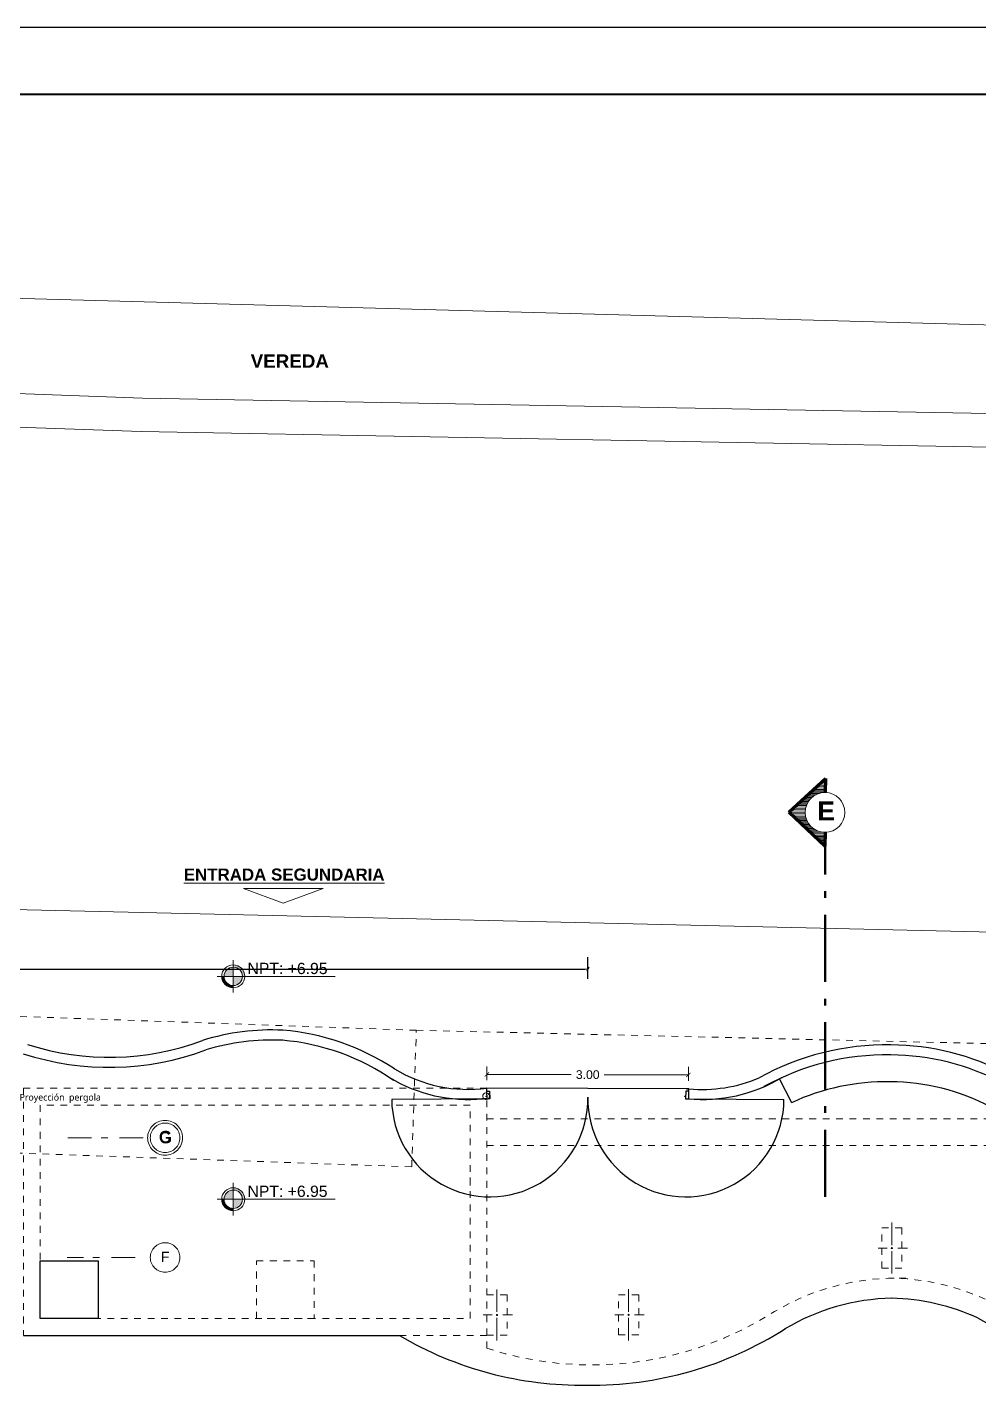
# Model space of a CAD drawing. Header units: millimetres. Extents: x 1 to 121, y 0 to 90.
# Drawn here: x 28.68 to 42.85, y 69.72 to 89.95 of the extents above; entities that cross this region are included whole.
import ezdxf
from ezdxf import colors
from ezdxf.entities.mleader import LeaderData, LeaderLine
from ezdxf.enums import TextEntityAlignment as Align
from ezdxf.math import Vec2, Vec3

# ---------------------------------------------------------------- set-up
doc = ezdxf.new("R2010")
doc.units = ezdxf.units.MM
for name, pattern in [('1CORTE', [1.5, 1, -0.25, 0, -0.25]), ('ACAD_ISO04W100', [30, 24, -3, 0, -3]), ('CENTER2', [28.575, 19.05, -3.175, 3.175, -3.175]), ('CONTINUA', [0]), ('DASHED2', [0.375, 0.25, -0.125]), ('Dot & Dashed', [0.670278, 0.352778, -0.176389, 0, -0.141111]), ('HIDDEN2', [0.1875, 0.125, -0.0625])]:
    doc.linetypes.add(name, pattern=pattern)
for name, color, linetype, lineweight in [('0_Pluma_Nº__1', 253, 'Continuous', 9), ('1', 7, 'Continuous', 5), ('AA. Proyeccion Corte', 10, '1CORTE', 50), ('COLUMNAS 50', 32, 'Continuous', 70), ('CORTE_EJE', 31, 'ACAD_ISO04W100', 80), ('cotas', 7, 'Continuous', 5), ('Drawing & Figure_Pen_No__1', 7, 'Continuous', 13), ('Estructura - Carga_Pen_No__20', 1, 'Continuous', 0), ('GRAFO01', 7, 'Continuous', 0), ('letras sr', 7, 'Continuous', 5), ('PISTA', 1, 'Continuous', 5), ('Proyeccciones', 1, 'DASHED2', 18), ('proyecciones', 1, 'DASHED2', 5), ('TEXTO 100', 7, 'Continuous', 20), ('TEXTOS-SUBTITULO', 7, 'Continuous', 30), ('VEREDA', 1, 'Continuous', 5)]:
    doc.layers.add(name, color=color, linetype=linetype, lineweight=lineweight)
doc.layers.add('Drawing & Figure_Pen_No__167', color=7, linetype='Continuous', lineweight=13, true_color=0x6a6a6a)
doc.layers.add('Estructura - Carga_Pen_No__28', color=7, linetype='Continuous', lineweight=0, true_color=0xa80f02)
doc.layers.add('Mampara El', color=121, linetype='Continuous')
doc.styles.add('Generales', font='trebuc.ttf', dxfattribs={"height": 0.1})
doc.styles.add('GENERATED_STYLE_1', font='arialbd.ttf')
doc.styles.add('JOS', font='arial.ttf', dxfattribs={"height": 1})
doc.styles.add('Roberto', font='arial.ttf', dxfattribs={"width": 1.5})
doc.styles.add('Santa Rosa 1 50', font='trebuc.ttf')
doc.styles.get("Standard").update_dxf_attribs({"font": 'arial.ttf'})
doc.styles.add('TURBO_BASS', font='swisseb.ttf')
doc.dimstyles.new('1EJESB', dxfattribs={"dimscale": 0, "dimtxt": 0.13, "dimasz": 0.0655, "dimexe": 0.12, "dimexo": 0.12, "dimgap": 0.0755, "dimtad": 1, "dimzin": 4, "dimdsep": 46, "dimtxsty": 'Roberto', "dimblk": 'ARCHTICK', "dimcen": 0.065, "dimclrd": 7, "dimclre": 251, "dimclrt": 7, "dimaunit": 1, "dimadec": 0, "dimazin": 1, "dimtfac": 1, "dimtix": 1, "dimtofl": 0, "dimtmove": 0, "dimatfit": 3, "dimldrblk": 'ARROW', "dimfxl": 1, "dimtolj": 1, "dimtzin": 4, "dimlwd": 9, "dimlwe": 9, "dimarcsym": 0})
doc.dimstyles.new('GENERATED_STYLE__3', dxfattribs={"dimtxt": 0.115, "dimasz": 0.0475, "dimexe": 0.18, "dimexo": 1.635402, "dimgap": 0.09, "dimtad": 1, "dimzin": 0, "dimdsep": 46, "dimtxsty": 'GENERATED_STYLE_1', "dimblk": 'ARROWHEAD_2', "dimblk1": 'ARROWHEAD_2', "dimblk2": 'ARROWHEAD_2', "dimcen": 0.09, "dimclrd": 256, "dimclre": 256, "dimclrt": 256, "dimadec": 0, "dimazin": 0, "dimtfac": 1, "dimtdec": 4, "dimtmove": 0, "dimatfit": 3, "dimfxl": 1, "dimtolj": 1, "dimtzin": 0, "dimarcsym": 0})

# ---------------------------------------------------------------- blocks, each defined once
blk = doc.blocks.new('_ArchTick')
at = {"color": 0, "linetype": 'ByBlock', "const_width": 0.15}
blk.add_lwpolyline([(-0.5, -0.5), (0.5, 0.5)], dxfattribs=at)
blk = doc.blocks.new('*D405')
at = {"color": 251, "linetype": 'CONTINUA', "lineweight": 9, "transparency": 16777216}
for p, q in [((35.53, 74.271), (35.53, 74.478)), ((38.529, 74.263), (38.53, 74.47))]:
    blk.add_line(p, q, dxfattribs=at)
at = {"color": 7, "linetype": 'CONTINUA', "lineweight": 9, "transparency": 16777216}
for p, q in [((35.53, 74.358), (36.786, 74.355)), ((38.529, 74.35), (37.274, 74.353))]:
    blk.add_line(p, q, dxfattribs=at)
at = {"layer": 'Defpoints', "color": 0, "transparency": 16777216}
for p in [(38.529, 74.35), (35.529, 74.151), (38.529, 74.143)]:
    blk.add_point(p, dxfattribs=at)
at = {"color": 7, "lineweight": 9, "transparency": 16777216, "xscale": 0.0655, "yscale": 0.0655, "zscale": 0.0655}
for p, rotation in [((35.53, 74.358), 179.8538981694437), ((38.529, 74.35), 359.8538981694437)]:
    blk.add_blockref('_ArchTick', p, dxfattribs=dict(at, rotation=rotation))
at = {"color": 7, "transparency": 16777216, "insert": (37.03, 74.354), "char_height": 0.13, "attachment_point": 5, "rotation": 359.8539}
blk.add_mtext('\\A1;3.00', dxfattribs=at)
blk = doc.blocks.new('ARROW')
at = {"layer": 'cotas', "color": 1, "ltscale": 0.5}
blk.add_line((2.5, 0), (-2.5, 0), dxfattribs=at)
at = {"layer": 'cotas', "const_width": 0.635}
blk.add_lwpolyline([(-0.32, 0, 1), (0.32, 0, 1)], format="xyb", close=True, dxfattribs=at)
blk = doc.blocks.new('ARROWHEAD_2')
at = {"color": 0, "linetype": 'Continuous', "lineweight": 0}
for p, q in [((0, 0), (-1, 0)), ((-0.38, -0.66), (0.38, 0.66))]:
    blk.add_line(p, q, dxfattribs=at)
blk = doc.blocks.new('*D954')
at = {"layer": '0_Pluma_Nº__1', "color": 251, "lineweight": -2, "true_color": 0x6a6a6a, "transparency": 16777216}
for p, q in [((13.113, 77.052), (13.113, 76.105)), ((37.033, 75.782), (37.033, 76.105)), ((13.161, 75.925), (36.986, 75.925))]:
    blk.add_line(p, q, dxfattribs=at)
at = {"layer": 'Defpoints', "color": 0, "lineweight": 50, "transparency": 16777216}
for p in [(37.033, 75.925), (13.113, 75.417), (37.033, 74.147)]:
    blk.add_point(p, dxfattribs=at)
at = {"layer": '0_Pluma_Nº__1', "color": 251, "lineweight": -2, "true_color": 0x6a6a6a, "transparency": 16777216, "xscale": 0.0475, "yscale": 0.0475, "zscale": 0.0475, "rotation": 180}
blk.add_blockref('ARROWHEAD_2', (13.113, 75.925), dxfattribs=at)
at = {"layer": '0_Pluma_Nº__1', "color": 251, "lineweight": -2, "true_color": 0x6a6a6a, "transparency": 16777216, "xscale": 0.0475, "yscale": 0.0475, "zscale": 0.0475}
blk.add_blockref('ARROWHEAD_2', (37.033, 75.925), dxfattribs=at)
at = {"layer": '0_Pluma_Nº__1', "color": 251, "lineweight": 50, "true_color": 0x6a6a6a, "transparency": 16777216, "insert": (26.032, 76.074), "char_height": 0.115, "attachment_point": 5, "style": 'GENERATED_STYLE_1'}
blk.add_mtext('\\A1;23.92', dxfattribs=at)

msp = doc.modelspace()

# ---------------------------------------------------------------- hatches: boundary and pattern name
at = {"layer": '1', "lineweight": 5, "true_color": 0x636466}
h = msp.add_hatch(dxfattribs=at)
h.set_pattern_fill('_USER,_O', color=251, scale=0.02, angle=540, pattern_type=0)
h.set_pattern_definition([(180.373563, (96.929886, 229.373677), (-0.000130397, 0.019999575), [])])
h.paths.add_polyline_path([(40.269, 78.261, -0.414214), (40.566, 78.555), (40.568, 78.762), (40.023, 78.263), (40.561, 77.757), (40.563, 77.963, -0.414214)])
h = msp.add_hatch(dxfattribs=at)
h.set_pattern_fill('_USER,_O', color=251, scale=0.02, angle=540, pattern_type=0)
h.set_pattern_definition([(180.373563, (96.929886, 229.373677), (-0.000130397, 0.019999575), [])])
h.paths.add_polyline_path([(40.269, 78.261, -0.414214), (40.566, 78.555), (40.568, 78.762), (40.023, 78.263), (40.561, 77.757), (40.563, 77.963, -0.414214)])
h = msp.add_hatch(dxfattribs=at)
h.set_pattern_fill('_USER,_O', color=251, scale=0.02, angle=540, pattern_type=0)
h.set_pattern_definition([(180.373563, (96.929886, 229.373677), (-0.000130397, 0.019999575), [])])
h.paths.add_polyline_path([(40.269, 78.261, -0.414214), (40.566, 78.555), (40.568, 78.762), (40.023, 78.263), (40.561, 77.757), (40.563, 77.963, -0.414214)])
h = msp.add_hatch(dxfattribs=at)
h.set_pattern_fill('_USER,_O', color=251, scale=0.02, angle=540, pattern_type=0)
h.set_pattern_definition([(180.373563, (96.929886, 229.373677), (-0.000130397, 0.019999575), [])])
h.paths.add_polyline_path([(40.269, 78.261, -0.414214), (40.566, 78.555), (40.568, 78.762), (40.023, 78.263), (40.561, 77.757), (40.563, 77.963, -0.414214)])
at = {"layer": 'TEXTO 100', "ltscale": 1.3}
h = msp.add_hatch(color=256, dxfattribs=at)
edge = h.paths.add_edge_path()
edge.add_line((31.888, 75.818), (31.752, 75.818))
edge.add_line((31.752, 75.818), (31.752, 75.681))
edge.add_arc((31.752, 75.818), 0.137, 270, 360)
edge = h.paths.add_edge_path()
edge.add_arc((31.752, 75.818), 0.137, 90, 180)
edge.add_line((31.615, 75.818), (31.752, 75.818))
edge.add_line((31.752, 75.818), (31.752, 75.955))
edge = h.paths.add_edge_path()
edge.add_line((31.752, 75.989), (31.752, 75.955))
edge.add_arc((31.752, 75.818), 0.137, 0, 90, ccw=False)
edge.add_line((31.888, 75.818), (31.923, 75.818))
edge.add_arc((31.752, 75.818), 0.171, 0, 90)
for points in [[(31.615, 75.818), (31.58, 75.818, 0.416353), (31.753, 75.647), (31.753, 75.681, -0.416899)], [(31.615, 72.499), (31.58, 72.499, 0.416353), (31.753, 72.328), (31.753, 72.363, -0.416899)]]:
    msp.add_hatch(color=256, dxfattribs=at).paths.add_polyline_path(points)
h = msp.add_hatch(color=256, dxfattribs=at)
edge = h.paths.add_edge_path()
edge.add_line((31.888, 72.499), (31.752, 72.499))
edge.add_line((31.752, 72.499), (31.752, 72.363))
edge.add_arc((31.752, 72.499), 0.137, 270, 360)
edge = h.paths.add_edge_path()
edge.add_arc((31.752, 72.499), 0.137, 90, 180)
edge.add_line((31.615, 72.499), (31.752, 72.499))
edge.add_line((31.752, 72.499), (31.752, 72.636))
edge = h.paths.add_edge_path()
edge.add_line((31.752, 72.671), (31.752, 72.636))
edge.add_arc((31.752, 72.499), 0.137, 0, 90, ccw=False)
edge.add_line((31.888, 72.499), (31.923, 72.499))
edge.add_arc((31.752, 72.499), 0.171, 0, 90)

# ---------------------------------------------------------------- linework, layer by layer
at = {"lineweight": 0}
for p, q in [((31.903, 77.124), (33.09, 77.124)), ((32.496, 76.909), (31.903, 77.124)), ((33.09, 77.124), (32.496, 76.909))]:
    msp.add_line(p, q, dxfattribs=at)
msp.add_line((28.629, 70.471), (34.225, 70.471))
at = {"color": 7}
msp.add_lwpolyline([(0.76, 89.953), (120.76, 89.953), (120.76, -0.047), (0.76, -0.047), (0.76, 89.953)], dxfattribs=at)
at = {"color": 7, "lineweight": 40}
msp.add_lwpolyline([(1.76, 88.953), (119.76, 88.953), (119.76, 0.953), (1.76, 0.953)], close=True, dxfattribs=at)
at = {"lineweight": -3}
msp.add_lwpolyline([(40.067, 73.937), (39.885, 74.294)], dxfattribs=at)
for points in [[(38.537, 74.143), (35.529, 74.151)], [(38.529, 74.143), (38.529, 73.993)], [(28.879, 71.581), (29.739, 71.581), (29.739, 70.721), (28.879, 70.721), (28.879, 71.581)]]:
    msp.add_lwpolyline(points)
for centre, radius, start, end in [((29.906, 78.577), 3.964, 252.1236, 290.5342), ((32.331, 71.498), 3.522, 87.3804, 107.0814), ((32.331, 71.498), 3.372, 87.3804, 107.0061), ((32.204, 71.506), 3.372, 55.0357, 85.2642), ((32.204, 71.506), 3.522, 56.3764, 85.3103), ((29.906, 78.577), 4.114, 251.8865, 290.47), ((41.472, 70.916), 3.882, 88.9731, 119.1449), ((41.518, 71.018), 3.78, 62.1814, 89.6376), ((41.472, 70.916), 3.732, 88.9731, 119.1449), ((41.518, 71.018), 3.63, 62.1814, 89.6376), ((35.26, 76.289), 2.305, 239.1291, 275.2768), ((35.26, 76.289), 2.155, 239.1291, 277.1595), ((38.736, 76.289), 2.305, 264.7232, 300.8709), ((38.736, 76.289), 2.155, 264.7232, 293.1154), ((41.472, 70.916), 3.332, 88.9731, 114.9529), ((41.518, 71.018), 3.23, 62.1814, 89.6376), ((41.619, 67.803), 3.222, 91.0834, 120.8601), ((41.492, 67.803), 3.222, 65.1864, 88.9168), ((45.605, 75.54), 5.548, 240.1563, 269.741), ((36.939, 75.078), 5.347, 239.5022, 270.8228), ((37.092, 75.078), 5.347, 269.1772, 302.6148)]:
    msp.add_arc(centre, radius, start, end, dxfattribs=at)
at = {"layer": '1', "color": 7}
msp.add_circle((40.563, 78.259), 0.296, dxfattribs=at)
msp.add_circle((40.563, 78.259), 0.296, dxfattribs=at)
msp.add_circle((40.563, 78.259), 0.296, dxfattribs=at)
msp.add_circle((40.563, 78.259), 0.296, dxfattribs=at)
at = {"layer": 'AA. Proyeccion Corte', "color": 7}
msp.add_line((40.566, 72.535), (40.566, 77.963), dxfattribs=at)
msp.add_line((40.566, 72.535), (40.566, 77.963), dxfattribs=at)
msp.add_lwpolyline([(40.566, 78.555), (40.566, 78.555)], dxfattribs=at)
msp.add_lwpolyline([(40.566, 78.555), (40.566, 78.555)], dxfattribs=at)
at = {"layer": 'COLUMNAS 50', "color": 1, "linetype": 'Continuous', "lineweight": 5}
for p, q in [((41.559, 72.152), (41.559, 71.817)), ((41.489, 71.772), (41.354, 71.772)), ((41.559, 71.392), (41.559, 71.727)), ((41.789, 71.772), (41.646, 71.772)), ((35.679, 71.156), (35.679, 70.821)), ((37.639, 71.158), (37.639, 70.823)), ((35.609, 70.776), (35.474, 70.776)), ((35.679, 70.396), (35.679, 70.731)), ((35.909, 70.776), (35.766, 70.776)), ((37.569, 70.778), (37.434, 70.778)), ((37.639, 70.398), (37.639, 70.733)), ((37.869, 70.778), (37.725, 70.778))]:
    msp.add_line(p, q, dxfattribs=at)
for centre in [(41.559, 71.772), (35.679, 70.776), (37.639, 70.778)]:
    msp.add_circle(centre, 0.00871, dxfattribs=at)
at = {"layer": 'CORTE_EJE', "color": 7, "linetype": 'ACAD_ISO04W100', "ltscale": 0.8}
msp.add_lwpolyline([(40.563, 77.963), (40.561, 77.757), (40.023, 78.263), (40.568, 78.762), (40.566, 78.555)], dxfattribs=at)
msp.add_lwpolyline([(40.563, 77.963), (40.561, 77.757), (40.023, 78.263), (40.568, 78.762), (40.566, 78.555)], dxfattribs=at)
msp.add_lwpolyline([(40.563, 77.963), (40.561, 77.757), (40.023, 78.263), (40.568, 78.762), (40.566, 78.555)], dxfattribs=at)
msp.add_lwpolyline([(40.563, 77.963), (40.561, 77.757), (40.023, 78.263), (40.568, 78.762), (40.566, 78.555)], dxfattribs=at)
at = {"layer": 'Drawing & Figure_Pen_No__167', "color": 251, "linetype": 'Dot & Dashed', "lineweight": 13, "true_color": 0x6a6a6a}
for p, q in [((30.413, 73.414), (29.279, 73.414)), ((30.413, 73.414), (29.279, 73.414)), ((30.291, 71.632), (29.279, 71.632))]:
    msp.add_line(p, q, dxfattribs=at)
at = {"layer": 'Drawing & Figure_Pen_No__167', "color": 251, "linetype": 'CENTER2', "lineweight": 13, "true_color": 0x6a6a6a}
for centre, radius in [((30.738, 73.414), 0.26), ((30.738, 73.414), 0.22), ((30.738, 71.632), 0.22)]:
    msp.add_circle(centre, radius, dxfattribs=at)
at = {"layer": 'Estructura - Carga_Pen_No__20', "color": 1, "linetype": 'Continuous', "lineweight": 0}
for p in [(35.516, 74.033), (38.475, 74.033)]:
    msp.add_point(p, dxfattribs=at)
at = {"layer": 'Estructura - Carga_Pen_No__28', "color": 251, "linetype": 'Continuous', "lineweight": 0, "true_color": 0x636466}
msp.add_lwpolyline([(35.503, 73.985, -1), (35.53, 74.081, -1)], format="xyb", close=True, dxfattribs=at)
at = {"layer": 'Mampara El', "linetype": 'Continuous'}
for p, q in [((35.53, 74.109), (35.529, 74.144)), ((35.53, 74.109), (35.57, 74.109)), ((35.532, 73.994), (35.53, 74.109)), ((35.57, 74.109), (35.572, 73.994)), ((38.489, 74.109), (38.487, 73.994)), ((38.529, 74.109), (38.489, 74.109)), ((38.5, 74.144), (38.537, 74.143)), ((38.5, 74.144), (38.537, 74.143)), ((38.5, 74.144), (38.537, 74.143)), ((35.572, 73.994), (34.112, 73.984)), ((35.498, 73.994), (35.461, 73.993)), ((35.498, 73.994), (35.461, 73.993)), ((35.498, 73.994), (35.461, 73.993)), ((35.538, 73.994), (35.498, 73.994)), ((38.487, 73.994), (38.498, 73.994)), ((38.498, 73.994), (38.535, 73.993)), ((38.498, 73.994), (38.535, 73.993)), ((38.532, 73.994), (39.952, 73.984))]:
    msp.add_line(p, q, dxfattribs=at)
for centre, start, end in [((35.572, 73.994), 180.3886, 1.0174), ((38.492, 73.994), 178.9826, 359.6114)]:
    msp.add_arc(centre, 1.46, start, end, dxfattribs=at)
at = {"layer": 'PISTA', "color": 7}
for p, q in [((22.828, 86.067), (61.455, 85.019)), ((23.827, 84.66), (30.4, 84.43)), ((30.4, 84.43), (61.336, 83.867)), ((20.397, 84.28), (30.383, 83.93)), ((30.383, 83.93), (61.325, 83.367))]:
    msp.add_line(p, q, dxfattribs=at)
at = {"layer": 'Proyeccciones', "linetype": 'DASHED2', "lineweight": 9, "ltscale": 0.4}
for p, q in [((34.478, 75.015), (16.153, 75.654)), ((34.409, 72.982), (34.478, 75.015)), ((34.478, 75.015), (62.494, 74.362)), ((34.409, 72.982), (22.022, 73.414)), ((34.409, 72.982), (22.022, 73.414))]:
    msp.add_line(p, q, dxfattribs=at)
at = {"layer": 'Proyeccciones', "color": 165, "linetype": 'DASHED2', "lineweight": 9, "ltscale": 0.4, "true_color": 0x5e67af}
msp.add_lwpolyline([(28.629, 70.471), (35.529, 70.471), (35.529, 74.151), (28.629, 74.151)], close=True, dxfattribs=at)
for points in [[(35.279, 72.706), (35.279, 73.901), (28.879, 73.901), (28.879, 70.721), (35.279, 70.721), (35.279, 72.95)], [(32.099, 71.581), (32.959, 71.581), (32.959, 70.721), (32.099, 70.721), (32.099, 71.581)]]:
    msp.add_lwpolyline(points, dxfattribs=at)
at = {"layer": 'Proyeccciones', "linetype": 'DASHED2', "lineweight": 9, "ltscale": 0.4}
for points in [[(35.529, 73.698), (45.58, 73.698)], [(35.529, 73.298), (45.58, 73.298)]]:
    msp.add_lwpolyline(points, dxfattribs=at)
for points in [[(41.409, 72.072), (41.709, 72.072), (41.709, 71.472), (41.409, 71.472)], [(35.529, 71.076), (35.829, 71.076), (35.829, 70.476), (35.529, 70.476)], [(37.489, 71.078), (37.789, 71.078), (37.789, 70.478), (37.489, 70.478)]]:
    msp.add_lwpolyline(points, close=True, dxfattribs=at)
for centre, radius, start, end in [((41.619, 67.803), 3.522, 87.5852, 120.8601), ((41.492, 67.803), 3.522, 59.0437, 88.9168), ((37.092, 75.078), 5.047, 251.9613, 302.6148)]:
    msp.add_arc(centre, radius, start, end, dxfattribs=at)
at = {"layer": 'proyecciones', "linetype": 'HIDDEN2', "ltscale": 0.5}
msp.add_line((35.529, 70.279), (35.529, 70.476), dxfattribs=at)
at = {"layer": 'TEXTO 100', "ltscale": 1.3}
for points in [[(31.511, 75.818), (33.272, 75.818), (31.753, 75.818), (31.753, 76.06), (31.753, 75.576)], [(31.511, 72.499), (33.272, 72.499), (31.753, 72.499), (31.753, 72.741), (31.753, 72.257)]]:
    msp.add_lwpolyline(points, dxfattribs=at)
for centre, radius in [((31.752, 75.818), 0.171), ((31.752, 75.818), 0.137), ((31.752, 72.499), 0.171), ((31.752, 72.499), 0.137)]:
    msp.add_circle(centre, radius, dxfattribs=at)
at = {"layer": 'VEREDA', "color": 7}
msp.add_line((2.845, 77.405), (51.727, 76.275), dxfattribs=at)

# ---------------------------------------------------------------- texts
at = {"layer": 'Drawing & Figure_Pen_No__1', "color": 7, "linetype": 'Continuous', "lineweight": 13, "attachment_point": 7, "style": 'GENERATED_STYLE_1'}
for s, insert, char_height in [('\\A1;{\\pql;\\fArial|b0|i0|c0|p34;G}', (30.643, 73.329), 0.185), ('\\A1;{\\pql;\\fArial|b0|i0|c0|p34;G}', (30.659, 73.345), 0.15), ('\\A1;{\\pql;\\fArial|b0|i0|c0|p34;F}', (30.675, 71.566), 0.15)]:
    msp.add_mtext(s, dxfattribs=dict(at, insert=insert, char_height=char_height))
at = {"layer": 'GRAFO01', "style": 'JOS'}
for p in [(31.965, 75.852), (31.965, 72.534)]:
    msp.add_text('NPT: +6.95', height=0.1677, rotation=0, dxfattribs=at).set_placement(p)
at = {"layer": 'letras sr', "attachment_point": 1, "style": 'Santa Rosa 1 50'}
for s, width, insert, char_height in [('\\pxqc;{\\fSwis721 Ex BT|b1|i0|c0|p34;VEREDA}', 3.60312, (30.793, 85.08), 0.2), ('\\pxqc;{\\fSwis721 Ex BT|b1|i0|c0|p34;\\LENTRADA SEGUNDARIA}', 5.85903, (29.581, 77.424), 0.18)]:
    msp.add_mtext_dynamic_manual_height_columns(s, width=width, gutter_width=1, heights=[0], dxfattribs=dict(at, insert=insert, char_height=char_height))
at = {"layer": 'TEXTOS-SUBTITULO', "style": 'TURBO_BASS'}
msp.add_text('E', height=0.283, rotation=360, dxfattribs=at).set_placement((40.58, 78.139), align=Align.CENTER)
msp.add_text('E', height=0.283, rotation=360, dxfattribs=at).set_placement((40.58, 78.139), align=Align.CENTER)

# ---------------------------------------------------------------- dimensions: what is measured, and where the dimension line sits
dim = msp.add_aligned_dim(p1=(35.529, 74.151), p2=(38.529, 74.143), distance=0.207, dimstyle='1EJESB', override={"dimscale": 1, "dimtad": 0, "dimtxsty": 'Standard'})
dim.commit()
dim.dimension.update_dxf_attribs({"geometry": '*D405', "text_midpoint": (37.03, 74.354)})
at = {"layer": '0_Pluma_Nº__1', "color": 30, "lineweight": 50, "true_color": 0xf8991e}
dim = msp.add_linear_dim(base=(37.033, 75.925), p1=(13.113, 75.417), p2=(37.033, 74.147), dimstyle='GENERATED_STYLE__3', dxfattribs=at)
dim.commit()
dim.dimension.update_dxf_attribs({"geometry": '*D954', "text_midpoint": (26.032, 75.925), "dimtype": 160})

# ---------------------------------------------------------------- leaders
at = {"layer": 'letras sr'}
ml = msp.add_multileader_mtext('Standard', dxfattribs=at)
ml.set_content('{\\H0.86957x;Proyección  pergola}', color=256, style='Generales')
ml.set_leader_properties()
ml.build(insert=Vec2(0, 0))
ml.multileader.update_dxf_attribs({"text_right_attachment_type": 6, "dogleg_length": 0.36, "arrow_head_size": 0.1})
ctx = ml.context
ctx.base_point, ctx.char_height, ctx.arrow_head_size, ctx.landing_gap_size, ctx.plane_origin = Vec3(28.481, 73.997), 0.115, 0.1, 0.09, Vec3(28.534, 74.009)
ctx.right_attachment = 6
notes = []
notes.append((ctx, [(0, (1, 1, 0), (28.299, 73.997), (1, 0), 0.183, [(0, [(28.215, 73.198)], 0, [])])]))
ctx.mtext.insert, ctx.mtext.rotation, ctx.mtext.flow_direction = Vec3(28.571, 74.068), 6.283185, 5
for ctx, leaders in notes:
    for number, flags, end, landing, length, lines in leaders:
        leader = LeaderData()
        leader.index, (leader.has_last_leader_line, leader.has_dogleg_vector, leader.attachment_direction) = number, flags
        leader.last_leader_point, leader.dogleg_vector, leader.dogleg_length = Vec3(end), Vec3(landing), length
        for number, points, colour, breaks in lines:
            line = LeaderLine()
            line.index, line.vertices, line.color, line.breaks = number, Vec3.list(points), colors.encode_raw_color(colour), breaks
            leader.lines.append(line)
        ctx.leaders.append(leader)

doc.saveas('drawing.dxf')
